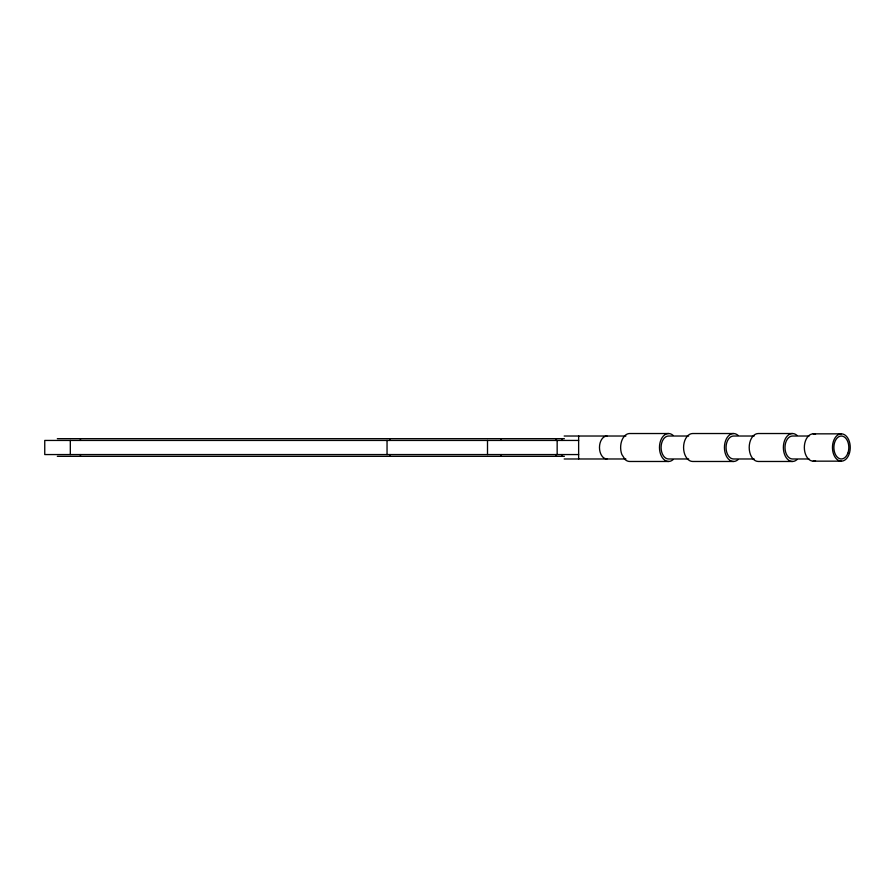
<?xml version="1.0" encoding="UTF-8"?>
<svg xmlns="http://www.w3.org/2000/svg" width="895" height="895" viewBox="0 0 895 895"><rect width="100%" height="100%" fill="white"/><g stroke="black" fill="none" stroke-linecap="round" stroke-linejoin="round"><path stroke-width="1.34" d="M668.565 433.527L629.722 433.527A13.973 9.095 -90 0 0 625.169 435.406L623.289 437.621A13.973 9.095 -90 0 0 621.846 454.481L625.169 459.594A13.973 9.095 -90 0 0 629.722 461.473L668.565 461.473M733.531 433.527L692.674 433.527A13.973 9.095 -90 0 0 683.579 447.5A13.973 9.095 -90 0 0 692.674 461.473L733.531 461.473M792.467 433.527L758.311 433.527A13.973 9.095 -90 0 0 749.204 447.5A13.973 9.095 -90 0 0 758.311 461.473L792.467 461.473M813.231 433.84L841.356 433.84A13.66 8.894 -90 0 1 849.053 454.324A13.66 8.894 -90 0 1 833.648 454.324A13.66 8.894 -90 0 1 841.356 433.84M564.174 436.022L625.885 436.022M688.658 436.022L668.565 436.022A11.478 7.473 -90 0 0 661.092 447.5A11.478 7.473 -90 0 0 668.565 458.978L688.658 458.978M754.183 436.022L733.531 436.022A11.478 7.473 -90 0 0 726.058 447.5A11.478 7.473 -90 0 0 733.531 458.978L754.183 458.978M809.069 436.022L792.467 436.022A11.478 7.473 -90 0 0 784.993 447.5A11.478 7.473 -90 0 0 792.467 458.978L809.069 458.978M57.325 438.673L564.365 438.673M578.64 440.441L44.75 440.441L44.75 454.559L578.64 454.559M57.325 456.327L564.365 456.327M564.174 458.978L625.885 458.978M813.231 461.16L841.356 461.16M578.64 436.022L578.64 458.978M562.127 438.673L562.127 440.441M562.127 454.559L562.127 456.327M557.16 440.441L557.16 454.559M555.806 438.673L555.806 440.441M555.806 454.559L555.806 456.327M501.178 438.673L501.178 440.441M501.178 454.559L501.178 456.327M487.506 440.441L487.506 454.559M389.728 438.673L389.728 440.441M389.728 454.559L389.728 456.327M387.043 440.441L387.043 454.559M80.449 438.673L80.449 440.441M80.449 454.559L80.449 456.327M70.313 440.441L70.313 454.559M606.955 458.978A11.478 7.473 -90 0 1 599.482 447.5A11.478 7.473 -90 0 1 606.955 436.022M673.118 459.594A13.973 9.095 -90 0 1 659.47 447.5A13.973 9.095 -90 0 1 673.118 435.406M738.084 459.594A13.973 9.095 -90 0 1 724.435 447.5A13.973 9.095 -90 0 1 738.084 435.406M797.02 459.594A13.973 9.095 -90 0 1 783.371 447.5A13.973 9.095 -90 0 1 797.02 435.406M815.524 460.69A13.66 8.894 -90 0 1 804.337 447.5A13.66 8.894 -90 0 1 815.524 434.31M847.822 453.239A11.478 7.473 -90 0 0 841.356 436.022A11.478 7.473 -90 0 0 834.878 453.239A11.478 7.473 -90 0 0 847.822 453.239"/></g></svg>
